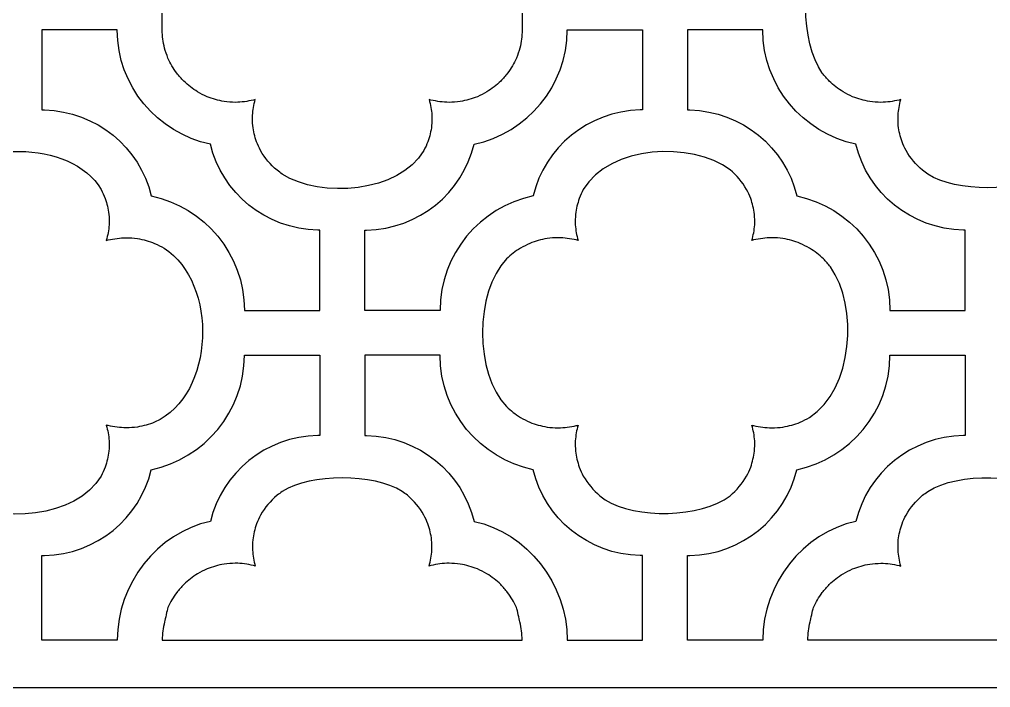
# Model space of a CAD drawing. Header units: centimetres. Extents: x -18.2 to -1.5, y -0.2 to 3.9.
# Drawn here: x -9.302 to -5.453, y -0.185 to 2.463 of the extents above; entities that cross this region are included whole.
import ezdxf

# ---------------------------------------------------------------- set-up
doc = ezdxf.new("R2010")
doc.units = ezdxf.units.CM
doc.header["$MEASUREMENT"] = 0
doc.layers.add('layer 1', color=7, linetype='Continuous')

msp = doc.modelspace()

# ---------------------------------------------------------------- linework, layer by layer
at = {"layer": 'layer 1', "color": 250}
for points, knots in [([(-1.49952, 3.91863), (-1.49952, 2.5509), (-1.49952, 1.18316), (-1.49952, -0.18457), (-1.49952, -0.18457), (-7.06165, -0.18457), (-12.62378, -0.18457), (-18.18591, -0.18457), (-18.18591, -0.18457), (-18.18591, 1.18316), (-18.18591, 2.5509), (-18.18591, 3.91863), (-18.18591, 3.91863), (-12.62378, 3.91863), (-7.06165, 3.91863), (-1.49952, 3.91863)], [0, 0, 0, 0, 0.2, 0.2, 0.2, 0.2, 0.4, 0.4, 0.4, 0.4, 0.6, 0.6, 0.6, 0.6, 1, 1, 1, 1]), ([(-8.73605, 2.42235), (-8.73605, 2.42182), (-8.73606, 2.42149), (-8.73606, 2.42141), (-8.73606, 2.42141), (-8.73542, 2.39657), (-8.73262, 2.37425), (-8.72695, 2.35003), (-8.72695, 2.35003), (-8.72301, 2.33639), (-8.71861, 2.32355), (-8.71334, 2.31035), (-8.71334, 2.31035), (-8.70339, 2.28864), (-8.69241, 2.2698), (-8.67844, 2.25038), (-8.67844, 2.25038), (-8.66966, 2.23934), (-8.66074, 2.22916), (-8.65094, 2.21899), (-8.65094, 2.21899), (-8.63353, 2.20257), (-8.61624, 2.18911), (-8.59601, 2.17625), (-8.59601, 2.17625), (-8.58367, 2.16922), (-8.57156, 2.16307), (-8.55859, 2.15726), (-8.55859, 2.15726), (-8.53584, 2.14836), (-8.51447, 2.14236), (-8.49039, 2.13809), (-8.49039, 2.13809), (-8.47553, 2.13621), (-8.4613, 2.13515), (-8.44633, 2.13478), (-8.44633, 2.13478), (-8.42121, 2.13541), (-8.39865, 2.13818), (-8.37417, 2.14379), (-8.37417, 2.14379), (-8.37183, 2.14445), (-8.36951, 2.14513), (-8.3672, 2.14582), (-8.3672, 2.14582), (-8.37315, 2.12474), (-8.3766, 2.10505), (-8.37829, 2.08311), (-8.37829, 2.08311), (-8.37865, 2.06929), (-8.37832, 2.05615), (-8.37726, 2.04237), (-8.37726, 2.04237), (-8.37438, 2.02007), (-8.36977, 2.0002), (-8.36246, 1.9789), (-8.36246, 1.9789), (-8.35762, 1.96679), (-8.35243, 1.95546), (-8.34641, 1.94388), (-8.34641, 1.94388), (-8.3284, 1.91294), (-8.3082, 1.88877), (-8.28093, 1.86539), (-8.28093, 1.86539), (-8.27403, 1.86028), (-8.26712, 1.85516), (-8.26022, 1.85005), (-8.26022, 1.85005), (-8.10785, 1.75325), (-7.79674, 1.77617), (-7.69908, 1.94388), (-7.69908, 1.94388), (-7.69307, 1.95546), (-7.68788, 1.96679), (-7.68304, 1.9789), (-7.68304, 1.9789), (-7.67573, 2.0002), (-7.67111, 2.02007), (-7.66824, 2.04237), (-7.66824, 2.04237), (-7.66717, 2.05615), (-7.66684, 2.06929), (-7.6672, 2.08311), (-7.6672, 2.08311), (-7.66889, 2.10505), (-7.67234, 2.12474), (-7.67829, 2.14582), (-7.67829, 2.14582), (-7.67599, 2.14513), (-7.67366, 2.14445), (-7.67132, 2.14379), (-7.67132, 2.14379), (-7.64684, 2.13818), (-7.62429, 2.13541), (-7.59917, 2.13478), (-7.59917, 2.13478), (-7.58419, 2.13515), (-7.56996, 2.13621), (-7.5551, 2.13809), (-7.5551, 2.13809), (-7.53102, 2.14236), (-7.50965, 2.14836), (-7.4869, 2.15726), (-7.4869, 2.15726), (-7.47393, 2.16307), (-7.46182, 2.16922), (-7.44948, 2.17625), (-7.44948, 2.17625), (-7.42925, 2.18911), (-7.41196, 2.20257), (-7.39455, 2.21899), (-7.39455, 2.21899), (-7.38475, 2.22916), (-7.37583, 2.23934), (-7.36705, 2.25038), (-7.36705, 2.25038), (-7.35308, 2.2698), (-7.3421, 2.28864), (-7.33216, 2.31035), (-7.33216, 2.31035), (-7.32688, 2.32355), (-7.32248, 2.33639), (-7.31855, 2.35003), (-7.31855, 2.35003), (-7.31287, 2.37425), (-7.31007, 2.39657), (-7.30943, 2.42141), (-7.30943, 2.42141), (-7.30943, 2.42149), (-7.30944, 2.42182), (-7.30944, 2.42235), (-7.30944, 2.42235), (-7.30944, 2.42235), (-7.30944, 2.59979), (-7.30944, 2.59979), (-7.30944, 2.59979), (-7.30944, 2.6009), (-7.30943, 2.60162), (-7.30943, 2.60174), (-7.30943, 2.60174), (-7.31007, 2.62659), (-7.31287, 2.6489), (-7.31855, 2.67312), (-7.31855, 2.67312), (-7.32248, 2.68677), (-7.32688, 2.69961), (-7.33216, 2.71281), (-7.33216, 2.71281), (-7.3421, 2.73452), (-7.35308, 2.75336), (-7.36705, 2.77277), (-7.36705, 2.77277), (-7.37583, 2.78382), (-7.38475, 2.794), (-7.39455, 2.80417), (-7.39455, 2.80417), (-7.41196, 2.82059), (-7.42925, 2.83405), (-7.44948, 2.8469), (-7.44948, 2.8469), (-7.46182, 2.85393), (-7.47393, 2.86008), (-7.4869, 2.8659), (-7.4869, 2.8659), (-7.50965, 2.8748), (-7.53102, 2.88079), (-7.5551, 2.88507), (-7.5551, 2.88507), (-7.56996, 2.88695), (-7.58419, 2.888), (-7.59917, 2.88838), (-7.59917, 2.88838), (-7.62429, 2.88775), (-7.64684, 2.88497), (-7.67132, 2.87936), (-7.67132, 2.87936), (-7.67366, 2.8787), (-7.67599, 2.87802), (-7.67829, 2.87733), (-7.67829, 2.87733), (-7.67234, 2.89842), (-7.66889, 2.91811), (-7.6672, 2.94005), (-7.6672, 2.94005), (-7.66684, 2.95386), (-7.66717, 2.96701), (-7.66824, 2.98078), (-7.66824, 2.98078), (-7.67111, 3.00309), (-7.67573, 3.02296), (-7.68304, 3.04426), (-7.68304, 3.04426), (-7.68788, 3.05636), (-7.69307, 3.0677), (-7.69908, 3.07928), (-7.69908, 3.07928), (-7.7171, 3.11022), (-7.73729, 3.13438), (-7.76457, 3.15777), (-7.76457, 3.15777), (-7.77147, 3.16288), (-7.77837, 3.16799), (-7.78527, 3.1731), (-7.78527, 3.1731), (-7.93763, 3.2699), (-8.24875, 3.24699), (-8.34641, 3.07928), (-8.34641, 3.07928), (-8.35243, 3.0677), (-8.35762, 3.05636), (-8.36246, 3.04426), (-8.36246, 3.04426), (-8.36977, 3.02296), (-8.37438, 3.00309), (-8.37726, 2.98078), (-8.37726, 2.98078), (-8.37832, 2.96701), (-8.37865, 2.95386), (-8.37829, 2.94005), (-8.37829, 2.94005), (-8.3766, 2.91811), (-8.37315, 2.89842), (-8.3672, 2.87733), (-8.3672, 2.87733), (-8.36951, 2.87802), (-8.37183, 2.8787), (-8.37417, 2.87936), (-8.37417, 2.87936), (-8.39865, 2.88497), (-8.42121, 2.88775), (-8.44633, 2.88838), (-8.44633, 2.88838), (-8.4613, 2.888), (-8.47553, 2.88695), (-8.49039, 2.88507), (-8.49039, 2.88507), (-8.51447, 2.88079), (-8.53584, 2.8748), (-8.55859, 2.8659), (-8.55859, 2.8659), (-8.57156, 2.86008), (-8.58367, 2.85393), (-8.59601, 2.8469), (-8.59601, 2.8469), (-8.61624, 2.83405), (-8.63353, 2.82059), (-8.65094, 2.80417), (-8.65094, 2.80417), (-8.66074, 2.794), (-8.66966, 2.78382), (-8.67844, 2.77277), (-8.67844, 2.77277), (-8.69241, 2.75336), (-8.70339, 2.73452), (-8.71334, 2.71281), (-8.71334, 2.71281), (-8.71861, 2.69961), (-8.72301, 2.68677), (-8.72695, 2.67312), (-8.72695, 2.67312), (-8.73262, 2.6489), (-8.73542, 2.62659), (-8.73606, 2.60174), (-8.73606, 2.60174), (-8.73606, 2.60162), (-8.73605, 2.6009), (-8.73605, 2.59979), (-8.73605, 2.59979), (-8.73605, 2.59979), (-8.73605, 2.42235), (-8.73605, 2.42235)], [0, 0, 0, 0, 0.0144928, 0.0144928, 0.0144928, 0.0144928, 0.0289855, 0.0289855, 0.0289855, 0.0289855, 0.0434783, 0.0434783, 0.0434783, 0.0434783, 0.057971, 0.057971, 0.057971, 0.057971, 0.0724638, 0.0724638, 0.0724638, 0.0724638, 0.0869565, 0.0869565, 0.0869565, 0.0869565, 0.1014493, 0.1014493, 0.1014493, 0.1014493, 0.115942, 0.115942, 0.115942, 0.115942, 0.1304348, 0.1304348, 0.1304348, 0.1304348, 0.1449275, 0.1449275, 0.1449275, 0.1449275, 0.1594203, 0.1594203, 0.1594203, 0.1594203, 0.173913, 0.173913, 0.173913, 0.173913, 0.1884058, 0.1884058, 0.1884058, 0.1884058, 0.2028986, 0.2028986, 0.2028986, 0.2028986, 0.2173913, 0.2173913, 0.2173913, 0.2173913, 0.2318841, 0.2318841, 0.2318841, 0.2318841, 0.2463768, 0.2463768, 0.2463768, 0.2463768, 0.2608696, 0.2608696, 0.2608696, 0.2608696, 0.2753623, 0.2753623, 0.2753623, 0.2753623, 0.2898551, 0.2898551, 0.2898551, 0.2898551, 0.3043478, 0.3043478, 0.3043478, 0.3043478, 0.3188406, 0.3188406, 0.3188406, 0.3188406, 0.3333333, 0.3333333, 0.3333333, 0.3333333, 0.3478261, 0.3478261, 0.3478261, 0.3478261, 0.3623188, 0.3623188, 0.3623188, 0.3623188, 0.3768116, 0.3768116, 0.3768116, 0.3768116, 0.3913043, 0.3913043, 0.3913043, 0.3913043, 0.4057971, 0.4057971, 0.4057971, 0.4057971, 0.4202899, 0.4202899, 0.4202899, 0.4202899, 0.4347826, 0.4347826, 0.4347826, 0.4347826, 0.4492754, 0.4492754, 0.4492754, 0.4492754, 0.4637681, 0.4637681, 0.4637681, 0.4637681, 0.4782609, 0.4782609, 0.4782609, 0.4782609, 0.4927536, 0.4927536, 0.4927536, 0.4927536, 0.5072464, 0.5072464, 0.5072464, 0.5072464, 0.5217391, 0.5217391, 0.5217391, 0.5217391, 0.5362319, 0.5362319, 0.5362319, 0.5362319, 0.5507246, 0.5507246, 0.5507246, 0.5507246, 0.5652174, 0.5652174, 0.5652174, 0.5652174, 0.5797101, 0.5797101, 0.5797101, 0.5797101, 0.5942029, 0.5942029, 0.5942029, 0.5942029, 0.6086957, 0.6086957, 0.6086957, 0.6086957, 0.6231884, 0.6231884, 0.6231884, 0.6231884, 0.6376812, 0.6376812, 0.6376812, 0.6376812, 0.6521739, 0.6521739, 0.6521739, 0.6521739, 0.6666667, 0.6666667, 0.6666667, 0.6666667, 0.6811594, 0.6811594, 0.6811594, 0.6811594, 0.6956522, 0.6956522, 0.6956522, 0.6956522, 0.7101449, 0.7101449, 0.7101449, 0.7101449, 0.7246377, 0.7246377, 0.7246377, 0.7246377, 0.7391304, 0.7391304, 0.7391304, 0.7391304, 0.7536232, 0.7536232, 0.7536232, 0.7536232, 0.7681159, 0.7681159, 0.7681159, 0.7681159, 0.7826087, 0.7826087, 0.7826087, 0.7826087, 0.7971014, 0.7971014, 0.7971014, 0.7971014, 0.8115942, 0.8115942, 0.8115942, 0.8115942, 0.826087, 0.826087, 0.826087, 0.826087, 0.8405797, 0.8405797, 0.8405797, 0.8405797, 0.8550725, 0.8550725, 0.8550725, 0.8550725, 0.8695652, 0.8695652, 0.8695652, 0.8695652, 0.884058, 0.884058, 0.884058, 0.884058, 0.8985507, 0.8985507, 0.8985507, 0.8985507, 0.9130435, 0.9130435, 0.9130435, 0.9130435, 0.9275362, 0.9275362, 0.9275362, 0.9275362, 0.942029, 0.942029, 0.942029, 0.942029, 0.9565217, 0.9565217, 0.9565217, 0.9565217, 0.9710145, 0.9710145, 0.9710145, 0.9710145, 1, 1, 1, 1]), ([(-6.11984, 2.25038), (-6.11106, 2.23934), (-6.10214, 2.22916), (-6.09234, 2.21899), (-6.09234, 2.21899), (-6.07493, 2.20257), (-6.05764, 2.18911), (-6.0374, 2.17625), (-6.0374, 2.17625), (-6.02507, 2.16922), (-6.01295, 2.16307), (-5.99999, 2.15726), (-5.99999, 2.15726), (-5.97724, 2.14836), (-5.95587, 2.14236), (-5.93179, 2.13809), (-5.93179, 2.13809), (-5.91693, 2.13621), (-5.9027, 2.13515), (-5.88772, 2.13478), (-5.88772, 2.13478), (-5.8626, 2.13541), (-5.84005, 2.13818), (-5.81557, 2.14379), (-5.81557, 2.14379), (-5.81323, 2.14445), (-5.8109, 2.14513), (-5.8086, 2.14582), (-5.8086, 2.14582), (-5.81455, 2.12474), (-5.818, 2.10505), (-5.81969, 2.08311), (-5.81969, 2.08311), (-5.82005, 2.06929), (-5.81972, 2.05615), (-5.81865, 2.04237), (-5.81865, 2.04237), (-5.81577, 2.02007), (-5.81116, 2.0002), (-5.80385, 1.9789), (-5.80385, 1.9789), (-5.79901, 1.96679), (-5.79382, 1.95546), (-5.78781, 1.94388), (-5.78781, 1.94388), (-5.76979, 1.91294), (-5.7496, 1.88877), (-5.72232, 1.86539), (-5.72232, 1.86539), (-5.71542, 1.86028), (-5.70852, 1.85516), (-5.70162, 1.85005), (-5.70162, 1.85005), (-5.58886, 1.77841), (-5.33942, 1.77842), (-5.22667, 1.85005), (-5.22667, 1.85005), (-5.21976, 1.85516), (-5.21286, 1.86028), (-5.20596, 1.86539), (-5.20596, 1.86539), (-5.17869, 1.88877), (-5.15849, 1.91294), (-5.14047, 1.94388), (-5.14047, 1.94388), (-5.13446, 1.95546), (-5.12927, 1.96679), (-5.12443, 1.9789), (-5.12443, 1.9789), (-5.11712, 2.0002), (-5.11251, 2.02007), (-5.10963, 2.04237), (-5.10963, 2.04237), (-5.10857, 2.05615), (-5.10824, 2.06929), (-5.1086, 2.08311), (-5.1086, 2.08311), (-5.11029, 2.10505), (-5.11374, 2.12474), (-5.11969, 2.14582), (-5.11969, 2.14582), (-5.11738, 2.14513), (-5.11506, 2.14445), (-5.11272, 2.14379), (-5.11272, 2.14379), (-5.08824, 2.13818), (-5.06568, 2.13541), (-5.04056, 2.13478), (-5.04056, 2.13478), (-5.02559, 2.13515), (-5.01136, 2.13621), (-4.9965, 2.13809), (-4.9965, 2.13809), (-4.97242, 2.14236), (-4.95105, 2.14836), (-4.9283, 2.15726), (-4.9283, 2.15726), (-4.91533, 2.16307), (-4.90322, 2.16922), (-4.89088, 2.17625), (-4.89088, 2.17625), (-4.87065, 2.18911), (-4.85335, 2.20257), (-4.83595, 2.21899), (-4.83595, 2.21899), (-4.82615, 2.22916), (-4.81723, 2.23934), (-4.80845, 2.25038), (-4.80845, 2.25038), (-4.71189, 2.38454), (-4.71938, 2.68324), (-4.83595, 2.80417), (-4.83595, 2.80417), (-4.85335, 2.82059), (-4.87065, 2.83405), (-4.89088, 2.8469), (-4.89088, 2.8469), (-4.90322, 2.85393), (-4.91533, 2.86008), (-4.9283, 2.8659), (-4.9283, 2.8659), (-4.95105, 2.8748), (-4.97242, 2.88079), (-4.9965, 2.88507), (-4.9965, 2.88507), (-5.01136, 2.88695), (-5.02559, 2.888), (-5.04056, 2.88838), (-5.04056, 2.88838), (-5.06568, 2.88775), (-5.08824, 2.88497), (-5.11272, 2.87936), (-5.11272, 2.87936), (-5.11506, 2.8787), (-5.11738, 2.87802), (-5.11969, 2.87733), (-5.11969, 2.87733), (-5.11374, 2.89842), (-5.11029, 2.91811), (-5.1086, 2.94005), (-5.1086, 2.94005), (-5.10824, 2.95386), (-5.10857, 2.96701), (-5.10963, 2.98078), (-5.10963, 2.98078), (-5.11251, 3.00309), (-5.11712, 3.02296), (-5.12443, 3.04426), (-5.12443, 3.04426), (-5.12927, 3.05636), (-5.13446, 3.0677), (-5.14047, 3.07928), (-5.14047, 3.07928), (-5.15849, 3.11022), (-5.17869, 3.13438), (-5.20596, 3.15777), (-5.20596, 3.15777), (-5.21286, 3.16288), (-5.21976, 3.16799), (-5.22667, 3.1731), (-5.22667, 3.1731), (-5.34878, 3.25068), (-5.60535, 3.2444), (-5.72232, 3.15777), (-5.72232, 3.15777), (-5.7496, 3.13438), (-5.76979, 3.11022), (-5.78781, 3.07928), (-5.78781, 3.07928), (-5.79382, 3.0677), (-5.79901, 3.05636), (-5.80385, 3.04426), (-5.80385, 3.04426), (-5.81116, 3.02296), (-5.81577, 3.00309), (-5.81865, 2.98078), (-5.81865, 2.98078), (-5.81972, 2.96701), (-5.82005, 2.95386), (-5.81969, 2.94005), (-5.81969, 2.94005), (-5.818, 2.91811), (-5.81455, 2.89842), (-5.8086, 2.87733), (-5.8086, 2.87733), (-5.8109, 2.87802), (-5.81323, 2.8787), (-5.81557, 2.87936), (-5.81557, 2.87936), (-5.84005, 2.88497), (-5.8626, 2.88775), (-5.88772, 2.88838), (-5.88772, 2.88838), (-5.9027, 2.888), (-5.91693, 2.88695), (-5.93179, 2.88507), (-5.93179, 2.88507), (-5.95587, 2.88079), (-5.97724, 2.8748), (-5.99999, 2.8659), (-5.99999, 2.8659), (-6.01295, 2.86008), (-6.02507, 2.85393), (-6.0374, 2.8469), (-6.0374, 2.8469), (-6.05764, 2.83405), (-6.07493, 2.82059), (-6.09234, 2.80417), (-6.09234, 2.80417), (-6.10214, 2.794), (-6.11106, 2.78382), (-6.11984, 2.77277), (-6.11984, 2.77277), (-6.2078, 2.65054), (-6.20782, 2.37264), (-6.11984, 2.25038)], [0, 0, 0, 0, 0.0181818, 0.0181818, 0.0181818, 0.0181818, 0.0363636, 0.0363636, 0.0363636, 0.0363636, 0.0545455, 0.0545455, 0.0545455, 0.0545455, 0.0727273, 0.0727273, 0.0727273, 0.0727273, 0.0909091, 0.0909091, 0.0909091, 0.0909091, 0.1090909, 0.1090909, 0.1090909, 0.1090909, 0.1272727, 0.1272727, 0.1272727, 0.1272727, 0.1454545, 0.1454545, 0.1454545, 0.1454545, 0.1636364, 0.1636364, 0.1636364, 0.1636364, 0.1818182, 0.1818182, 0.1818182, 0.1818182, 0.2, 0.2, 0.2, 0.2, 0.2181818, 0.2181818, 0.2181818, 0.2181818, 0.2363636, 0.2363636, 0.2363636, 0.2363636, 0.2545455, 0.2545455, 0.2545455, 0.2545455, 0.2727273, 0.2727273, 0.2727273, 0.2727273, 0.2909091, 0.2909091, 0.2909091, 0.2909091, 0.3090909, 0.3090909, 0.3090909, 0.3090909, 0.3272727, 0.3272727, 0.3272727, 0.3272727, 0.3454545, 0.3454545, 0.3454545, 0.3454545, 0.3636364, 0.3636364, 0.3636364, 0.3636364, 0.3818182, 0.3818182, 0.3818182, 0.3818182, 0.4, 0.4, 0.4, 0.4, 0.4181818, 0.4181818, 0.4181818, 0.4181818, 0.4363636, 0.4363636, 0.4363636, 0.4363636, 0.4545455, 0.4545455, 0.4545455, 0.4545455, 0.4727273, 0.4727273, 0.4727273, 0.4727273, 0.4909091, 0.4909091, 0.4909091, 0.4909091, 0.5090909, 0.5090909, 0.5090909, 0.5090909, 0.5272727, 0.5272727, 0.5272727, 0.5272727, 0.5454545, 0.5454545, 0.5454545, 0.5454545, 0.5636364, 0.5636364, 0.5636364, 0.5636364, 0.5818182, 0.5818182, 0.5818182, 0.5818182, 0.6, 0.6, 0.6, 0.6, 0.6181818, 0.6181818, 0.6181818, 0.6181818, 0.6363636, 0.6363636, 0.6363636, 0.6363636, 0.6545455, 0.6545455, 0.6545455, 0.6545455, 0.6727273, 0.6727273, 0.6727273, 0.6727273, 0.6909091, 0.6909091, 0.6909091, 0.6909091, 0.7090909, 0.7090909, 0.7090909, 0.7090909, 0.7272727, 0.7272727, 0.7272727, 0.7272727, 0.7454545, 0.7454545, 0.7454545, 0.7454545, 0.7636364, 0.7636364, 0.7636364, 0.7636364, 0.7818182, 0.7818182, 0.7818182, 0.7818182, 0.8, 0.8, 0.8, 0.8, 0.8181818, 0.8181818, 0.8181818, 0.8181818, 0.8363636, 0.8363636, 0.8363636, 0.8363636, 0.8545455, 0.8545455, 0.8545455, 0.8545455, 0.8727273, 0.8727273, 0.8727273, 0.8727273, 0.8909091, 0.8909091, 0.8909091, 0.8909091, 0.9090909, 0.9090909, 0.9090909, 0.9090909, 0.9272727, 0.9272727, 0.9272727, 0.9272727, 0.9454545, 0.9454545, 0.9454545, 0.9454545, 0.9636364, 0.9636364, 0.9636364, 0.9636364, 1, 1, 1, 1]), ([(-9.21288, 2.10462), (-9.21288, 2.21053), (-9.21288, 2.31644), (-9.21288, 2.42235), (-9.21288, 2.42235), (-9.1134, 2.42235), (-9.01393, 2.42235), (-8.91445, 2.42235), (-8.91445, 2.42235), (-8.91445, 2.42183), (-8.91445, 2.42149), (-8.91445, 2.42141), (-8.91445, 2.42141), (-8.91445, 2.19991), (-8.75585, 2.01391), (-8.54527, 1.96877), (-8.54527, 1.96877), (-8.49961, 1.77654), (-8.32623, 1.63208), (-8.11917, 1.62846), (-8.11917, 1.62846), (-8.11816, 1.62844), (-8.1152, 1.62842), (-8.11191, 1.62841), (-8.11191, 1.62841), (-8.11191, 1.52217), (-8.11191, 1.41593), (-8.11191, 1.30968), (-8.11191, 1.30968), (-8.21141, 1.30968), (-8.3109, 1.30968), (-8.41039, 1.30968), (-8.41039, 1.30968), (-8.41039, 1.31067), (-8.41038, 1.31143), (-8.41038, 1.31163), (-8.41038, 1.31163), (-8.41038, 1.53313), (-8.56898, 1.71914), (-8.77957, 1.76427), (-8.77957, 1.76427), (-8.82503, 1.95569), (-8.99715, 2.09975), (-9.20305, 2.10453), (-9.20305, 2.10453), (-9.2047, 2.10457), (-9.2088, 2.1046), (-9.21288, 2.10462)], [0, 0, 0, 0, 0.0769231, 0.0769231, 0.0769231, 0.0769231, 0.1538462, 0.1538462, 0.1538462, 0.1538462, 0.2307692, 0.2307692, 0.2307692, 0.2307692, 0.3076923, 0.3076923, 0.3076923, 0.3076923, 0.3846154, 0.3846154, 0.3846154, 0.3846154, 0.4615385, 0.4615385, 0.4615385, 0.4615385, 0.5384615, 0.5384615, 0.5384615, 0.5384615, 0.6153846, 0.6153846, 0.6153846, 0.6153846, 0.6923077, 0.6923077, 0.6923077, 0.6923077, 0.7692308, 0.7692308, 0.7692308, 0.7692308, 0.8461538, 0.8461538, 0.8461538, 0.8461538, 1, 1, 1, 1]), ([(-6.83261, 2.10462), (-6.83261, 2.21053), (-6.83261, 2.31644), (-6.83261, 2.42235), (-6.83261, 2.42235), (-6.93209, 2.42235), (-7.03157, 2.42235), (-7.13104, 2.42235), (-7.13104, 2.42235), (-7.13104, 2.42183), (-7.13104, 2.42149), (-7.13104, 2.42141), (-7.13104, 2.42141), (-7.13104, 2.19991), (-7.28964, 2.01391), (-7.50022, 1.96877), (-7.50022, 1.96877), (-7.54588, 1.77654), (-7.71926, 1.63208), (-7.92632, 1.62846), (-7.92632, 1.62846), (-7.92733, 1.62844), (-7.9303, 1.62842), (-7.93358, 1.62841), (-7.93358, 1.62841), (-7.93358, 1.52217), (-7.93358, 1.41593), (-7.93358, 1.30968), (-7.93358, 1.30968), (-7.83409, 1.30968), (-7.73459, 1.30968), (-7.6351, 1.30968), (-7.6351, 1.30968), (-7.6351, 1.31067), (-7.63511, 1.31143), (-7.63511, 1.31163), (-7.63511, 1.31163), (-7.63511, 1.53313), (-7.47651, 1.71914), (-7.26593, 1.76427), (-7.26593, 1.76427), (-7.22046, 1.95569), (-7.04834, 2.09975), (-6.84244, 2.10453), (-6.84244, 2.10453), (-6.8408, 2.10457), (-6.8367, 2.1046), (-6.83261, 2.10462)], [0, 0, 0, 0, 0.0769231, 0.0769231, 0.0769231, 0.0769231, 0.1538462, 0.1538462, 0.1538462, 0.1538462, 0.2307692, 0.2307692, 0.2307692, 0.2307692, 0.3076923, 0.3076923, 0.3076923, 0.3076923, 0.3846154, 0.3846154, 0.3846154, 0.3846154, 0.4615385, 0.4615385, 0.4615385, 0.4615385, 0.5384615, 0.5384615, 0.5384615, 0.5384615, 0.6153846, 0.6153846, 0.6153846, 0.6153846, 0.6923077, 0.6923077, 0.6923077, 0.6923077, 0.7692308, 0.7692308, 0.7692308, 0.7692308, 0.8461538, 0.8461538, 0.8461538, 0.8461538, 1, 1, 1, 1]), ([(-6.65428, 2.10462), (-6.65428, 2.21053), (-6.65428, 2.31644), (-6.65428, 2.42235), (-6.65428, 2.42235), (-6.5548, 2.42235), (-6.45532, 2.42235), (-6.35585, 2.42235), (-6.35585, 2.42235), (-6.35585, 2.42183), (-6.35585, 2.42149), (-6.35585, 2.42141), (-6.35585, 2.42141), (-6.35585, 2.19991), (-6.19725, 2.01391), (-5.98667, 1.96877), (-5.98667, 1.96877), (-5.941, 1.77654), (-5.76762, 1.63208), (-5.56057, 1.62846), (-5.56057, 1.62846), (-5.55956, 1.62844), (-5.55659, 1.62842), (-5.55331, 1.62841), (-5.55331, 1.62841), (-5.55331, 1.52217), (-5.55331, 1.41593), (-5.55331, 1.30968), (-5.55331, 1.30968), (-5.6528, 1.30968), (-5.7523, 1.30968), (-5.85179, 1.30968), (-5.85179, 1.30968), (-5.85179, 1.31067), (-5.85178, 1.31143), (-5.85178, 1.31163), (-5.85178, 1.31163), (-5.85178, 1.53313), (-6.01038, 1.71914), (-6.22096, 1.76427), (-6.22096, 1.76427), (-6.26643, 1.95569), (-6.43855, 2.09975), (-6.64445, 2.10453), (-6.64445, 2.10453), (-6.64609, 2.10457), (-6.65019, 2.1046), (-6.65428, 2.10462)], [0, 0, 0, 0, 0.0769231, 0.0769231, 0.0769231, 0.0769231, 0.1538462, 0.1538462, 0.1538462, 0.1538462, 0.2307692, 0.2307692, 0.2307692, 0.2307692, 0.3076923, 0.3076923, 0.3076923, 0.3076923, 0.3846154, 0.3846154, 0.3846154, 0.3846154, 0.4615385, 0.4615385, 0.4615385, 0.4615385, 0.5384615, 0.5384615, 0.5384615, 0.5384615, 0.6153846, 0.6153846, 0.6153846, 0.6153846, 0.6923077, 0.6923077, 0.6923077, 0.6923077, 0.7692308, 0.7692308, 0.7692308, 0.7692308, 0.8461538, 0.8461538, 0.8461538, 0.8461538, 1, 1, 1, 1]), ([(-9.9302, 0.92888), (-9.9128, 0.91246), (-9.8955, 0.899), (-9.87527, 0.88615), (-9.87527, 0.88615), (-9.86293, 0.87912), (-9.85082, 0.87297), (-9.83785, 0.86715), (-9.83785, 0.86715), (-9.8151, 0.85825), (-9.79373, 0.85226), (-9.76965, 0.84798), (-9.76965, 0.84798), (-9.75479, 0.8461), (-9.74056, 0.84505), (-9.72559, 0.84467), (-9.72559, 0.84467), (-9.70047, 0.8453), (-9.67791, 0.84808), (-9.65343, 0.85369), (-9.65343, 0.85369), (-9.65109, 0.85435), (-9.64877, 0.85503), (-9.64647, 0.85572), (-9.64647, 0.85572), (-9.65241, 0.83464), (-9.65586, 0.81494), (-9.65756, 0.793), (-9.65756, 0.793), (-9.65791, 0.77919), (-9.65758, 0.76605), (-9.65652, 0.75227), (-9.65652, 0.75227), (-9.65364, 0.72996), (-9.64903, 0.71009), (-9.64172, 0.68879), (-9.64172, 0.68879), (-9.63688, 0.67669), (-9.63169, 0.66536), (-9.62568, 0.65377), (-9.62568, 0.65377), (-9.60766, 0.62283), (-9.58746, 0.59867), (-9.56019, 0.57528), (-9.56019, 0.57528), (-9.55329, 0.57017), (-9.54639, 0.56506), (-9.53949, 0.55995), (-9.53949, 0.55995), (-9.38686, 0.46298), (-9.07618, 0.48589), (-8.97842, 0.65377), (-8.97842, 0.65377), (-8.97241, 0.66536), (-8.96722, 0.67669), (-8.96238, 0.68879), (-8.96238, 0.68879), (-8.95507, 0.71009), (-8.95046, 0.72996), (-8.94758, 0.75227), (-8.94758, 0.75227), (-8.94651, 0.76605), (-8.94618, 0.77919), (-8.94654, 0.793), (-8.94654, 0.793), (-8.94823, 0.81494), (-8.95168, 0.83464), (-8.95763, 0.85572), (-8.95763, 0.85572), (-8.95533, 0.85503), (-8.95301, 0.85435), (-8.95066, 0.85369), (-8.95066, 0.85369), (-8.92618, 0.84808), (-8.90363, 0.8453), (-8.87851, 0.84467), (-8.87851, 0.84467), (-8.86353, 0.84505), (-8.84931, 0.8461), (-8.83444, 0.84798), (-8.83444, 0.84798), (-8.81036, 0.85226), (-8.789, 0.85825), (-8.76624, 0.86715), (-8.76624, 0.86715), (-8.52539, 0.97517), (-8.5141, 1.42037), (-8.72883, 1.55679), (-8.72883, 1.55679), (-8.74116, 1.56382), (-8.75328, 1.56997), (-8.76624, 1.57578), (-8.76624, 1.57578), (-8.789, 1.58469), (-8.81036, 1.59068), (-8.83444, 1.59495), (-8.83444, 1.59495), (-8.84931, 1.59683), (-8.86353, 1.59789), (-8.87851, 1.59826), (-8.87851, 1.59826), (-8.90363, 1.59763), (-8.92618, 1.59486), (-8.95066, 1.58925), (-8.95066, 1.58925), (-8.95301, 1.58859), (-8.95533, 1.58791), (-8.95763, 1.58722), (-8.95763, 1.58722), (-8.95168, 1.6083), (-8.94823, 1.62799), (-8.94654, 1.64994), (-8.94654, 1.64994), (-8.94618, 1.66375), (-8.94651, 1.67689), (-8.94758, 1.69067), (-8.94758, 1.69067), (-8.95046, 1.71297), (-8.95507, 1.73285), (-8.96238, 1.75414), (-8.96238, 1.75414), (-8.96722, 1.76625), (-8.97241, 1.77758), (-8.97842, 1.78916), (-8.97842, 1.78916), (-9.09575, 1.99064), (-9.50835, 1.99065), (-9.62568, 1.78916), (-9.62568, 1.78916), (-9.63169, 1.77758), (-9.63688, 1.76625), (-9.64172, 1.75414), (-9.64172, 1.75414), (-9.64903, 1.73285), (-9.65364, 1.71297), (-9.65652, 1.69067), (-9.65652, 1.69067), (-9.65758, 1.67689), (-9.65791, 1.66375), (-9.65756, 1.64994), (-9.65756, 1.64994), (-9.65586, 1.62799), (-9.65241, 1.6083), (-9.64647, 1.58722), (-9.64647, 1.58722), (-9.64877, 1.58791), (-9.65109, 1.58859), (-9.65343, 1.58925), (-9.65343, 1.58925), (-9.67791, 1.59486), (-9.70047, 1.59763), (-9.72559, 1.59826), (-9.72559, 1.59826), (-9.74056, 1.59789), (-9.75479, 1.59683), (-9.76965, 1.59495), (-9.76965, 1.59495), (-9.79373, 1.59068), (-9.8151, 1.58469), (-9.83785, 1.57578), (-9.83785, 1.57578), (-9.85082, 1.56997), (-9.86293, 1.56382), (-9.87527, 1.55679), (-9.87527, 1.55679), (-9.8955, 1.54393), (-9.9128, 1.53047), (-9.9302, 1.51405), (-9.9302, 1.51405), (-10.05633, 1.38321), (-10.05634, 1.05973), (-9.9302, 0.92888)], [0, 0, 0, 0, 0.0227273, 0.0227273, 0.0227273, 0.0227273, 0.0454545, 0.0454545, 0.0454545, 0.0454545, 0.0681818, 0.0681818, 0.0681818, 0.0681818, 0.0909091, 0.0909091, 0.0909091, 0.0909091, 0.1136364, 0.1136364, 0.1136364, 0.1136364, 0.1363636, 0.1363636, 0.1363636, 0.1363636, 0.1590909, 0.1590909, 0.1590909, 0.1590909, 0.1818182, 0.1818182, 0.1818182, 0.1818182, 0.2045455, 0.2045455, 0.2045455, 0.2045455, 0.2272727, 0.2272727, 0.2272727, 0.2272727, 0.25, 0.25, 0.25, 0.25, 0.2727273, 0.2727273, 0.2727273, 0.2727273, 0.2954545, 0.2954545, 0.2954545, 0.2954545, 0.3181818, 0.3181818, 0.3181818, 0.3181818, 0.3409091, 0.3409091, 0.3409091, 0.3409091, 0.3636364, 0.3636364, 0.3636364, 0.3636364, 0.3863636, 0.3863636, 0.3863636, 0.3863636, 0.4090909, 0.4090909, 0.4090909, 0.4090909, 0.4318182, 0.4318182, 0.4318182, 0.4318182, 0.4545455, 0.4545455, 0.4545455, 0.4545455, 0.4772727, 0.4772727, 0.4772727, 0.4772727, 0.5, 0.5, 0.5, 0.5, 0.5227273, 0.5227273, 0.5227273, 0.5227273, 0.5454545, 0.5454545, 0.5454545, 0.5454545, 0.5681818, 0.5681818, 0.5681818, 0.5681818, 0.5909091, 0.5909091, 0.5909091, 0.5909091, 0.6136364, 0.6136364, 0.6136364, 0.6136364, 0.6363636, 0.6363636, 0.6363636, 0.6363636, 0.6590909, 0.6590909, 0.6590909, 0.6590909, 0.6818182, 0.6818182, 0.6818182, 0.6818182, 0.7045455, 0.7045455, 0.7045455, 0.7045455, 0.7272727, 0.7272727, 0.7272727, 0.7272727, 0.75, 0.75, 0.75, 0.75, 0.7727273, 0.7727273, 0.7727273, 0.7727273, 0.7954545, 0.7954545, 0.7954545, 0.7954545, 0.8181818, 0.8181818, 0.8181818, 0.8181818, 0.8409091, 0.8409091, 0.8409091, 0.8409091, 0.8636364, 0.8636364, 0.8636364, 0.8636364, 0.8863636, 0.8863636, 0.8863636, 0.8863636, 0.9090909, 0.9090909, 0.9090909, 0.9090909, 0.9318182, 0.9318182, 0.9318182, 0.9318182, 0.9545455, 0.9545455, 0.9545455, 0.9545455, 1, 1, 1, 1]), ([(-7.3716, 1.51405), (-7.35419, 1.53047), (-7.3369, 1.54393), (-7.31667, 1.55679), (-7.31667, 1.55679), (-7.30433, 1.56382), (-7.29222, 1.56997), (-7.27925, 1.57578), (-7.27925, 1.57578), (-7.2565, 1.58469), (-7.23513, 1.59068), (-7.21105, 1.59495), (-7.21105, 1.59495), (-7.19619, 1.59683), (-7.18196, 1.59789), (-7.16699, 1.59826), (-7.16699, 1.59826), (-7.14186, 1.59763), (-7.11931, 1.59486), (-7.09483, 1.58925), (-7.09483, 1.58925), (-7.09249, 1.58859), (-7.09016, 1.58791), (-7.08786, 1.58722), (-7.08786, 1.58722), (-7.09381, 1.6083), (-7.09726, 1.62799), (-7.09895, 1.64994), (-7.09895, 1.64994), (-7.09931, 1.66375), (-7.09898, 1.67689), (-7.09792, 1.69067), (-7.09792, 1.69067), (-7.09504, 1.71297), (-7.09042, 1.73285), (-7.08311, 1.75414), (-7.08311, 1.75414), (-7.07827, 1.76625), (-7.07308, 1.77758), (-7.06707, 1.78916), (-7.06707, 1.78916), (-6.96443, 1.96543), (-6.63732, 1.98023), (-6.4853, 1.86766), (-6.4853, 1.86766), (-6.45803, 1.84427), (-6.43783, 1.8201), (-6.41982, 1.78916), (-6.41982, 1.78916), (-6.41381, 1.77758), (-6.40861, 1.76625), (-6.40377, 1.75414), (-6.40377, 1.75414), (-6.39647, 1.73285), (-6.39185, 1.71297), (-6.38897, 1.69067), (-6.38897, 1.69067), (-6.38791, 1.67689), (-6.38758, 1.66375), (-6.38794, 1.64994), (-6.38794, 1.64994), (-6.38963, 1.62799), (-6.39308, 1.6083), (-6.39903, 1.58722), (-6.39903, 1.58722), (-6.39672, 1.58791), (-6.3944, 1.58859), (-6.39206, 1.58925), (-6.39206, 1.58925), (-6.36758, 1.59486), (-6.34503, 1.59763), (-6.3199, 1.59826), (-6.3199, 1.59826), (-6.30493, 1.59789), (-6.2907, 1.59683), (-6.27584, 1.59495), (-6.27584, 1.59495), (-6.25176, 1.59068), (-6.23039, 1.58469), (-6.20764, 1.57578), (-6.20764, 1.57578), (-6.19467, 1.56997), (-6.18256, 1.56382), (-6.17022, 1.55679), (-6.17022, 1.55679), (-6.14999, 1.54393), (-6.1327, 1.53047), (-6.11529, 1.51405), (-6.11529, 1.51405), (-6.10549, 1.50388), (-6.09657, 1.4937), (-6.08779, 1.48266), (-6.08779, 1.48266), (-5.9756, 1.32677), (-5.99791, 0.99562), (-6.17022, 0.88615), (-6.17022, 0.88615), (-6.18256, 0.87912), (-6.19467, 0.87297), (-6.20764, 0.86715), (-6.20764, 0.86715), (-6.23039, 0.85825), (-6.25176, 0.85226), (-6.27584, 0.84798), (-6.27584, 0.84798), (-6.2907, 0.8461), (-6.30493, 0.84505), (-6.3199, 0.84467), (-6.3199, 0.84467), (-6.34503, 0.8453), (-6.36758, 0.84808), (-6.39206, 0.85369), (-6.39206, 0.85369), (-6.3944, 0.85435), (-6.39672, 0.85503), (-6.39903, 0.85572), (-6.39903, 0.85572), (-6.39308, 0.83464), (-6.38963, 0.81494), (-6.38794, 0.793), (-6.38794, 0.793), (-6.38758, 0.77919), (-6.38791, 0.76605), (-6.38897, 0.75227), (-6.38897, 0.75227), (-6.39185, 0.72996), (-6.39647, 0.71009), (-6.40377, 0.68879), (-6.40377, 0.68879), (-6.40861, 0.67669), (-6.41381, 0.66536), (-6.41982, 0.65377), (-6.41982, 0.65377), (-6.43783, 0.62283), (-6.45803, 0.59867), (-6.4853, 0.57528), (-6.4853, 0.57528), (-6.60252, 0.48847), (-6.85856, 0.48224), (-6.98088, 0.55995), (-6.98088, 0.55995), (-6.98778, 0.56506), (-6.99468, 0.57017), (-7.00158, 0.57528), (-7.00158, 0.57528), (-7.02886, 0.59867), (-7.04905, 0.62283), (-7.06707, 0.65377), (-7.06707, 0.65377), (-7.07308, 0.66536), (-7.07827, 0.67669), (-7.08311, 0.68879), (-7.08311, 0.68879), (-7.09042, 0.71009), (-7.09504, 0.72996), (-7.09792, 0.75227), (-7.09792, 0.75227), (-7.09898, 0.76605), (-7.09931, 0.77919), (-7.09895, 0.793), (-7.09895, 0.793), (-7.09726, 0.81494), (-7.09381, 0.83464), (-7.08786, 0.85572), (-7.08786, 0.85572), (-7.09016, 0.85503), (-7.09249, 0.85435), (-7.09483, 0.85369), (-7.09483, 0.85369), (-7.11931, 0.84808), (-7.14186, 0.8453), (-7.16699, 0.84467), (-7.16699, 0.84467), (-7.18196, 0.84505), (-7.19619, 0.8461), (-7.21105, 0.84798), (-7.21105, 0.84798), (-7.23513, 0.85226), (-7.2565, 0.85825), (-7.27925, 0.86715), (-7.27925, 0.86715), (-7.29222, 0.87297), (-7.30433, 0.87912), (-7.31667, 0.88615), (-7.31667, 0.88615), (-7.3369, 0.899), (-7.35419, 0.91246), (-7.3716, 0.92888), (-7.3716, 0.92888), (-7.49774, 1.05974), (-7.49773, 1.3832), (-7.3716, 1.51405)], [0, 0, 0, 0, 0.0204082, 0.0204082, 0.0204082, 0.0204082, 0.0408163, 0.0408163, 0.0408163, 0.0408163, 0.0612245, 0.0612245, 0.0612245, 0.0612245, 0.0816327, 0.0816327, 0.0816327, 0.0816327, 0.1020408, 0.1020408, 0.1020408, 0.1020408, 0.122449, 0.122449, 0.122449, 0.122449, 0.1428571, 0.1428571, 0.1428571, 0.1428571, 0.1632653, 0.1632653, 0.1632653, 0.1632653, 0.1836735, 0.1836735, 0.1836735, 0.1836735, 0.2040816, 0.2040816, 0.2040816, 0.2040816, 0.2244898, 0.2244898, 0.2244898, 0.2244898, 0.244898, 0.244898, 0.244898, 0.244898, 0.2653061, 0.2653061, 0.2653061, 0.2653061, 0.2857143, 0.2857143, 0.2857143, 0.2857143, 0.3061224, 0.3061224, 0.3061224, 0.3061224, 0.3265306, 0.3265306, 0.3265306, 0.3265306, 0.3469388, 0.3469388, 0.3469388, 0.3469388, 0.3673469, 0.3673469, 0.3673469, 0.3673469, 0.3877551, 0.3877551, 0.3877551, 0.3877551, 0.4081633, 0.4081633, 0.4081633, 0.4081633, 0.4285714, 0.4285714, 0.4285714, 0.4285714, 0.4489796, 0.4489796, 0.4489796, 0.4489796, 0.4693878, 0.4693878, 0.4693878, 0.4693878, 0.4897959, 0.4897959, 0.4897959, 0.4897959, 0.5102041, 0.5102041, 0.5102041, 0.5102041, 0.5306122, 0.5306122, 0.5306122, 0.5306122, 0.5510204, 0.5510204, 0.5510204, 0.5510204, 0.5714286, 0.5714286, 0.5714286, 0.5714286, 0.5918367, 0.5918367, 0.5918367, 0.5918367, 0.6122449, 0.6122449, 0.6122449, 0.6122449, 0.6326531, 0.6326531, 0.6326531, 0.6326531, 0.6530612, 0.6530612, 0.6530612, 0.6530612, 0.6734694, 0.6734694, 0.6734694, 0.6734694, 0.6938776, 0.6938776, 0.6938776, 0.6938776, 0.7142857, 0.7142857, 0.7142857, 0.7142857, 0.7346939, 0.7346939, 0.7346939, 0.7346939, 0.755102, 0.755102, 0.755102, 0.755102, 0.7755102, 0.7755102, 0.7755102, 0.7755102, 0.7959184, 0.7959184, 0.7959184, 0.7959184, 0.8163265, 0.8163265, 0.8163265, 0.8163265, 0.8367347, 0.8367347, 0.8367347, 0.8367347, 0.8571429, 0.8571429, 0.8571429, 0.8571429, 0.877551, 0.877551, 0.877551, 0.877551, 0.8979592, 0.8979592, 0.8979592, 0.8979592, 0.9183673, 0.9183673, 0.9183673, 0.9183673, 0.9387755, 0.9387755, 0.9387755, 0.9387755, 0.9591837, 0.9591837, 0.9591837, 0.9591837, 1, 1, 1, 1]), ([(-9.21288, 0.33832), (-9.21288, 0.22662), (-9.21288, 0.11492), (-9.21288, 0.00322), (-9.21288, 0.00322), (-9.1134, 0.00322), (-9.01393, 0.00322), (-8.91445, 0.00322), (-8.91445, 0.00322), (-8.91445, 0.00374), (-8.91445, 0.00407), (-8.91445, 0.00415), (-8.91445, 0.00415), (-8.91445, 0.22566), (-8.75585, 0.42903), (-8.54527, 0.47416), (-8.54527, 0.47416), (-8.49961, 0.66639), (-8.32623, 0.81085), (-8.11917, 0.81448), (-8.11917, 0.81448), (-8.11816, 0.81449), (-8.1152, 0.81451), (-8.11191, 0.81452), (-8.11191, 0.81452), (-8.11191, 0.92077), (-8.11191, 1.02701), (-8.11191, 1.13326), (-8.11191, 1.13326), (-8.21141, 1.13326), (-8.3109, 1.13326), (-8.41039, 1.13326), (-8.41039, 1.13326), (-8.41039, 1.13226), (-8.41038, 1.1315), (-8.41038, 1.13131), (-8.41038, 1.13131), (-8.41038, 0.9098), (-8.56898, 0.7238), (-8.77957, 0.67867), (-8.77957, 0.67867), (-8.82503, 0.48725), (-8.99715, 0.34319), (-9.20305, 0.33841), (-9.20305, 0.33841), (-9.2047, 0.33837), (-9.2088, 0.33834), (-9.21288, 0.33832)], [0, 0, 0, 0, 0.0769231, 0.0769231, 0.0769231, 0.0769231, 0.1538462, 0.1538462, 0.1538462, 0.1538462, 0.2307692, 0.2307692, 0.2307692, 0.2307692, 0.3076923, 0.3076923, 0.3076923, 0.3076923, 0.3846154, 0.3846154, 0.3846154, 0.3846154, 0.4615385, 0.4615385, 0.4615385, 0.4615385, 0.5384615, 0.5384615, 0.5384615, 0.5384615, 0.6153846, 0.6153846, 0.6153846, 0.6153846, 0.6923077, 0.6923077, 0.6923077, 0.6923077, 0.7692308, 0.7692308, 0.7692308, 0.7692308, 0.8461538, 0.8461538, 0.8461538, 0.8461538, 1, 1, 1, 1]), ([(-6.83261, 0.33832), (-6.83261, 0.22662), (-6.83261, 0.11492), (-6.83261, 0.00322), (-6.83261, 0.00322), (-6.93209, 0.00322), (-7.03157, 0.00322), (-7.13104, 0.00322), (-7.13104, 0.00322), (-7.13104, 0.00374), (-7.13104, 0.00407), (-7.13104, 0.00415), (-7.13104, 0.00415), (-7.13104, 0.22566), (-7.28964, 0.42903), (-7.50022, 0.47416), (-7.50022, 0.47416), (-7.54588, 0.66639), (-7.71926, 0.81085), (-7.92632, 0.81448), (-7.92632, 0.81448), (-7.92733, 0.81449), (-7.9303, 0.81451), (-7.93358, 0.81452), (-7.93358, 0.81452), (-7.93358, 0.92077), (-7.93358, 1.02701), (-7.93358, 1.13326), (-7.93358, 1.13326), (-7.83409, 1.13326), (-7.73459, 1.13326), (-7.6351, 1.13326), (-7.6351, 1.13326), (-7.6351, 1.13226), (-7.63511, 1.1315), (-7.63511, 1.13131), (-7.63511, 1.13131), (-7.63511, 0.9098), (-7.47651, 0.7238), (-7.26593, 0.67867), (-7.26593, 0.67867), (-7.22046, 0.48725), (-7.04834, 0.34319), (-6.84244, 0.33841), (-6.84244, 0.33841), (-6.8408, 0.33837), (-6.8367, 0.33834), (-6.83261, 0.33832)], [0, 0, 0, 0, 0.0769231, 0.0769231, 0.0769231, 0.0769231, 0.1538462, 0.1538462, 0.1538462, 0.1538462, 0.2307692, 0.2307692, 0.2307692, 0.2307692, 0.3076923, 0.3076923, 0.3076923, 0.3076923, 0.3846154, 0.3846154, 0.3846154, 0.3846154, 0.4615385, 0.4615385, 0.4615385, 0.4615385, 0.5384615, 0.5384615, 0.5384615, 0.5384615, 0.6153846, 0.6153846, 0.6153846, 0.6153846, 0.6923077, 0.6923077, 0.6923077, 0.6923077, 0.7692308, 0.7692308, 0.7692308, 0.7692308, 0.8461538, 0.8461538, 0.8461538, 0.8461538, 1, 1, 1, 1]), ([(-6.65428, 0.33832), (-6.65428, 0.22662), (-6.65428, 0.11492), (-6.65428, 0.00322), (-6.65428, 0.00322), (-6.5548, 0.00322), (-6.45532, 0.00322), (-6.35585, 0.00322), (-6.35585, 0.00322), (-6.35585, 0.00374), (-6.35585, 0.00407), (-6.35585, 0.00415), (-6.35585, 0.00415), (-6.35585, 0.22566), (-6.19725, 0.42903), (-5.98667, 0.47416), (-5.98667, 0.47416), (-5.941, 0.66639), (-5.76762, 0.81085), (-5.56057, 0.81448), (-5.56057, 0.81448), (-5.55956, 0.81449), (-5.55659, 0.81451), (-5.55331, 0.81452), (-5.55331, 0.81452), (-5.55331, 0.92077), (-5.55331, 1.02701), (-5.55331, 1.13326), (-5.55331, 1.13326), (-5.6528, 1.13326), (-5.7523, 1.13326), (-5.85179, 1.13326), (-5.85179, 1.13326), (-5.85179, 1.13226), (-5.85178, 1.1315), (-5.85178, 1.13131), (-5.85178, 1.13131), (-5.85178, 0.9098), (-6.01038, 0.7238), (-6.22096, 0.67867), (-6.22096, 0.67867), (-6.26643, 0.48725), (-6.43855, 0.34319), (-6.64445, 0.33841), (-6.64445, 0.33841), (-6.64609, 0.33837), (-6.65019, 0.33834), (-6.65428, 0.33832)], [0, 0, 0, 0, 0.0769231, 0.0769231, 0.0769231, 0.0769231, 0.1538462, 0.1538462, 0.1538462, 0.1538462, 0.2307692, 0.2307692, 0.2307692, 0.2307692, 0.3076923, 0.3076923, 0.3076923, 0.3076923, 0.3846154, 0.3846154, 0.3846154, 0.3846154, 0.4615385, 0.4615385, 0.4615385, 0.4615385, 0.5384615, 0.5384615, 0.5384615, 0.5384615, 0.6153846, 0.6153846, 0.6153846, 0.6153846, 0.6923077, 0.6923077, 0.6923077, 0.6923077, 0.7692308, 0.7692308, 0.7692308, 0.7692308, 0.8461538, 0.8461538, 0.8461538, 0.8461538, 1, 1, 1, 1]), ([(-7.78527, 0.59288), (-7.77837, 0.58777), (-7.77147, 0.58266), (-7.76457, 0.57755), (-7.76457, 0.57755), (-7.73729, 0.55416), (-7.7171, 0.53), (-7.69908, 0.49906), (-7.69908, 0.49906), (-7.69307, 0.48748), (-7.68788, 0.47614), (-7.68304, 0.46404), (-7.68304, 0.46404), (-7.67573, 0.44274), (-7.67111, 0.42287), (-7.66824, 0.40056), (-7.66824, 0.40056), (-7.66717, 0.38679), (-7.66684, 0.37364), (-7.6672, 0.35983), (-7.6672, 0.35983), (-7.66889, 0.33789), (-7.67234, 0.3182), (-7.67829, 0.29712), (-7.67829, 0.29712), (-7.67599, 0.29781), (-7.67366, 0.29848), (-7.67132, 0.29914), (-7.67132, 0.29914), (-7.64684, 0.30475), (-7.62429, 0.30753), (-7.59917, 0.30816), (-7.59917, 0.30816), (-7.58419, 0.30778), (-7.56996, 0.30673), (-7.5551, 0.30485), (-7.5551, 0.30485), (-7.53102, 0.30057), (-7.50965, 0.29458), (-7.4869, 0.28568), (-7.4869, 0.28568), (-7.47393, 0.27986), (-7.46182, 0.27371), (-7.44948, 0.26668), (-7.44948, 0.26668), (-7.42925, 0.25383), (-7.41196, 0.24037), (-7.39455, 0.22395), (-7.39455, 0.22395), (-7.38475, 0.21378), (-7.37583, 0.2036), (-7.36705, 0.19256), (-7.36705, 0.19256), (-7.35308, 0.17314), (-7.3421, 0.1543), (-7.33216, 0.13259), (-7.33216, 0.13259), (-7.32688, 0.11939), (-7.32248, 0.08918), (-7.31855, 0.07553), (-7.31855, 0.07553), (-7.31287, 0.05131), (-7.31007, 0.029), (-7.30943, 0.00415), (-7.30943, 0.00415), (-7.30943, 0.00408), (-7.30944, 0.00374), (-7.30944, 0.00322), (-7.30944, 0.00322), (-7.78497, 0.00322), (-8.26051, 0.00322), (-8.73605, 0.00322), (-8.73605, 0.00322), (-8.73605, 0.00374), (-8.73606, 0.00408), (-8.73606, 0.00415), (-8.73606, 0.00415), (-8.73542, 0.029), (-8.73262, 0.05131), (-8.72695, 0.07553), (-8.72695, 0.07553), (-8.72301, 0.08918), (-8.71861, 0.11939), (-8.71334, 0.13259), (-8.71334, 0.13259), (-8.70339, 0.1543), (-8.69241, 0.17314), (-8.67844, 0.19256), (-8.67844, 0.19256), (-8.66966, 0.2036), (-8.66074, 0.21378), (-8.65094, 0.22395), (-8.65094, 0.22395), (-8.63353, 0.24037), (-8.61624, 0.25383), (-8.59601, 0.26668), (-8.59601, 0.26668), (-8.58367, 0.27371), (-8.57156, 0.27986), (-8.55859, 0.28568), (-8.55859, 0.28568), (-8.53584, 0.29458), (-8.51447, 0.30057), (-8.49039, 0.30485), (-8.49039, 0.30485), (-8.47553, 0.30673), (-8.4613, 0.30778), (-8.44633, 0.30816), (-8.44633, 0.30816), (-8.42121, 0.30753), (-8.39865, 0.30475), (-8.37417, 0.29914), (-8.37417, 0.29914), (-8.37183, 0.29848), (-8.36951, 0.29781), (-8.3672, 0.29712), (-8.3672, 0.29712), (-8.37315, 0.3182), (-8.3766, 0.33789), (-8.37829, 0.35983), (-8.37829, 0.35983), (-8.37865, 0.37364), (-8.37832, 0.38679), (-8.37726, 0.40056), (-8.37726, 0.40056), (-8.37438, 0.42287), (-8.36977, 0.44274), (-8.36246, 0.46404), (-8.36246, 0.46404), (-8.35762, 0.47614), (-8.35243, 0.48748), (-8.34641, 0.49906), (-8.34641, 0.49906), (-8.3284, 0.53), (-8.3082, 0.55416), (-8.28093, 0.57755), (-8.28093, 0.57755), (-8.27403, 0.58266), (-8.26712, 0.58777), (-8.26022, 0.59288), (-8.26022, 0.59288), (-8.14746, 0.66452), (-7.89803, 0.66452), (-7.78527, 0.59288)], [0, 0, 0, 0, 0.027027, 0.027027, 0.027027, 0.027027, 0.0540541, 0.0540541, 0.0540541, 0.0540541, 0.0810811, 0.0810811, 0.0810811, 0.0810811, 0.1081081, 0.1081081, 0.1081081, 0.1081081, 0.1351351, 0.1351351, 0.1351351, 0.1351351, 0.1621622, 0.1621622, 0.1621622, 0.1621622, 0.1891892, 0.1891892, 0.1891892, 0.1891892, 0.2162162, 0.2162162, 0.2162162, 0.2162162, 0.2432432, 0.2432432, 0.2432432, 0.2432432, 0.2702703, 0.2702703, 0.2702703, 0.2702703, 0.2972973, 0.2972973, 0.2972973, 0.2972973, 0.3243243, 0.3243243, 0.3243243, 0.3243243, 0.3513514, 0.3513514, 0.3513514, 0.3513514, 0.3783784, 0.3783784, 0.3783784, 0.3783784, 0.4054054, 0.4054054, 0.4054054, 0.4054054, 0.4324324, 0.4324324, 0.4324324, 0.4324324, 0.4594595, 0.4594595, 0.4594595, 0.4594595, 0.4864865, 0.4864865, 0.4864865, 0.4864865, 0.5135135, 0.5135135, 0.5135135, 0.5135135, 0.5405405, 0.5405405, 0.5405405, 0.5405405, 0.5675676, 0.5675676, 0.5675676, 0.5675676, 0.5945946, 0.5945946, 0.5945946, 0.5945946, 0.6216216, 0.6216216, 0.6216216, 0.6216216, 0.6486486, 0.6486486, 0.6486486, 0.6486486, 0.6756757, 0.6756757, 0.6756757, 0.6756757, 0.7027027, 0.7027027, 0.7027027, 0.7027027, 0.7297297, 0.7297297, 0.7297297, 0.7297297, 0.7567568, 0.7567568, 0.7567568, 0.7567568, 0.7837838, 0.7837838, 0.7837838, 0.7837838, 0.8108108, 0.8108108, 0.8108108, 0.8108108, 0.8378378, 0.8378378, 0.8378378, 0.8378378, 0.8648649, 0.8648649, 0.8648649, 0.8648649, 0.8918919, 0.8918919, 0.8918919, 0.8918919, 0.9189189, 0.9189189, 0.9189189, 0.9189189, 0.9459459, 0.9459459, 0.9459459, 0.9459459, 1, 1, 1, 1]), ([(-4.75084, 0.00322), (-4.75084, 0.00374), (-4.75083, 0.00408), (-4.75083, 0.00415), (-4.75083, 0.00415), (-4.75147, 0.029), (-4.75427, 0.05131), (-4.75994, 0.07553), (-4.75994, 0.07553), (-4.76388, 0.08918), (-4.76827, 0.11939), (-4.77355, 0.13259), (-4.77355, 0.13259), (-4.7835, 0.1543), (-4.79448, 0.17314), (-4.80845, 0.19256), (-4.80845, 0.19256), (-4.81723, 0.2036), (-4.82615, 0.21378), (-4.83595, 0.22395), (-4.83595, 0.22395), (-4.85335, 0.24037), (-4.87065, 0.25383), (-4.89088, 0.26668), (-4.89088, 0.26668), (-4.90322, 0.27371), (-4.91533, 0.27986), (-4.9283, 0.28568), (-4.9283, 0.28568), (-4.95105, 0.29458), (-4.97242, 0.30057), (-4.9965, 0.30485), (-4.9965, 0.30485), (-5.01136, 0.30673), (-5.02559, 0.30778), (-5.04056, 0.30816), (-5.04056, 0.30816), (-5.06568, 0.30753), (-5.08824, 0.30475), (-5.11272, 0.29914), (-5.11272, 0.29914), (-5.11506, 0.29848), (-5.11738, 0.29781), (-5.11969, 0.29712), (-5.11969, 0.29712), (-5.11374, 0.3182), (-5.11029, 0.33789), (-5.1086, 0.35983), (-5.1086, 0.35983), (-5.10824, 0.37364), (-5.10857, 0.38679), (-5.10963, 0.40056), (-5.10963, 0.40056), (-5.11251, 0.42287), (-5.11712, 0.44274), (-5.12443, 0.46404), (-5.12443, 0.46404), (-5.12927, 0.47614), (-5.13446, 0.48748), (-5.14047, 0.49906), (-5.14047, 0.49906), (-5.15849, 0.53), (-5.17869, 0.55416), (-5.20596, 0.57755), (-5.20596, 0.57755), (-5.32293, 0.66417), (-5.5795, 0.67047), (-5.70162, 0.59288), (-5.70162, 0.59288), (-5.70852, 0.58777), (-5.71542, 0.58266), (-5.72232, 0.57755), (-5.72232, 0.57755), (-5.7496, 0.55416), (-5.76979, 0.53), (-5.78781, 0.49906), (-5.78781, 0.49906), (-5.79382, 0.48748), (-5.79901, 0.47614), (-5.80385, 0.46404), (-5.80385, 0.46404), (-5.81116, 0.44274), (-5.81577, 0.42287), (-5.81865, 0.40056), (-5.81865, 0.40056), (-5.81972, 0.38679), (-5.82005, 0.37364), (-5.81969, 0.35983), (-5.81969, 0.35983), (-5.818, 0.33789), (-5.81455, 0.3182), (-5.8086, 0.29712), (-5.8086, 0.29712), (-5.8109, 0.29781), (-5.81323, 0.29848), (-5.81557, 0.29914), (-5.81557, 0.29914), (-5.84005, 0.30475), (-5.8626, 0.30753), (-5.88772, 0.30816), (-5.88772, 0.30816), (-5.9027, 0.30778), (-5.91693, 0.30673), (-5.93179, 0.30485), (-5.93179, 0.30485), (-5.95587, 0.30057), (-5.97724, 0.29458), (-5.99999, 0.28568), (-5.99999, 0.28568), (-6.01295, 0.27986), (-6.02507, 0.27371), (-6.0374, 0.26668), (-6.0374, 0.26668), (-6.05764, 0.25383), (-6.07493, 0.24037), (-6.09234, 0.22395), (-6.09234, 0.22395), (-6.10214, 0.21378), (-6.11106, 0.2036), (-6.11984, 0.19256), (-6.11984, 0.19256), (-6.13381, 0.17314), (-6.14479, 0.1543), (-6.15473, 0.13259), (-6.15473, 0.13259), (-6.16001, 0.11939), (-6.16441, 0.08918), (-6.16834, 0.07553), (-6.16834, 0.07553), (-6.17402, 0.05131), (-6.17682, 0.029), (-6.17746, 0.00415), (-6.17746, 0.00415), (-6.17745, 0.00408), (-6.17745, 0.00374), (-6.17745, 0.00322), (-6.17745, 0.00322), (-5.70191, 0.00322), (-5.22637, 0.00322), (-4.75084, 0.00322)], [0, 0, 0, 0, 0.0277778, 0.0277778, 0.0277778, 0.0277778, 0.0555556, 0.0555556, 0.0555556, 0.0555556, 0.0833333, 0.0833333, 0.0833333, 0.0833333, 0.1111111, 0.1111111, 0.1111111, 0.1111111, 0.1388889, 0.1388889, 0.1388889, 0.1388889, 0.1666667, 0.1666667, 0.1666667, 0.1666667, 0.1944444, 0.1944444, 0.1944444, 0.1944444, 0.2222222, 0.2222222, 0.2222222, 0.2222222, 0.25, 0.25, 0.25, 0.25, 0.2777778, 0.2777778, 0.2777778, 0.2777778, 0.3055556, 0.3055556, 0.3055556, 0.3055556, 0.3333333, 0.3333333, 0.3333333, 0.3333333, 0.3611111, 0.3611111, 0.3611111, 0.3611111, 0.3888889, 0.3888889, 0.3888889, 0.3888889, 0.4166667, 0.4166667, 0.4166667, 0.4166667, 0.4444444, 0.4444444, 0.4444444, 0.4444444, 0.4722222, 0.4722222, 0.4722222, 0.4722222, 0.5, 0.5, 0.5, 0.5, 0.5277778, 0.5277778, 0.5277778, 0.5277778, 0.5555556, 0.5555556, 0.5555556, 0.5555556, 0.5833333, 0.5833333, 0.5833333, 0.5833333, 0.6111111, 0.6111111, 0.6111111, 0.6111111, 0.6388889, 0.6388889, 0.6388889, 0.6388889, 0.6666667, 0.6666667, 0.6666667, 0.6666667, 0.6944444, 0.6944444, 0.6944444, 0.6944444, 0.7222222, 0.7222222, 0.7222222, 0.7222222, 0.75, 0.75, 0.75, 0.75, 0.7777778, 0.7777778, 0.7777778, 0.7777778, 0.8055556, 0.8055556, 0.8055556, 0.8055556, 0.8333333, 0.8333333, 0.8333333, 0.8333333, 0.8611111, 0.8611111, 0.8611111, 0.8611111, 0.8888889, 0.8888889, 0.8888889, 0.8888889, 0.9166667, 0.9166667, 0.9166667, 0.9166667, 0.9444444, 0.9444444, 0.9444444, 0.9444444, 1, 1, 1, 1])]:
    msp.add_open_spline(points, degree=3, knots=knots, dxfattribs=at)

doc.saveas('drawing.dxf')
